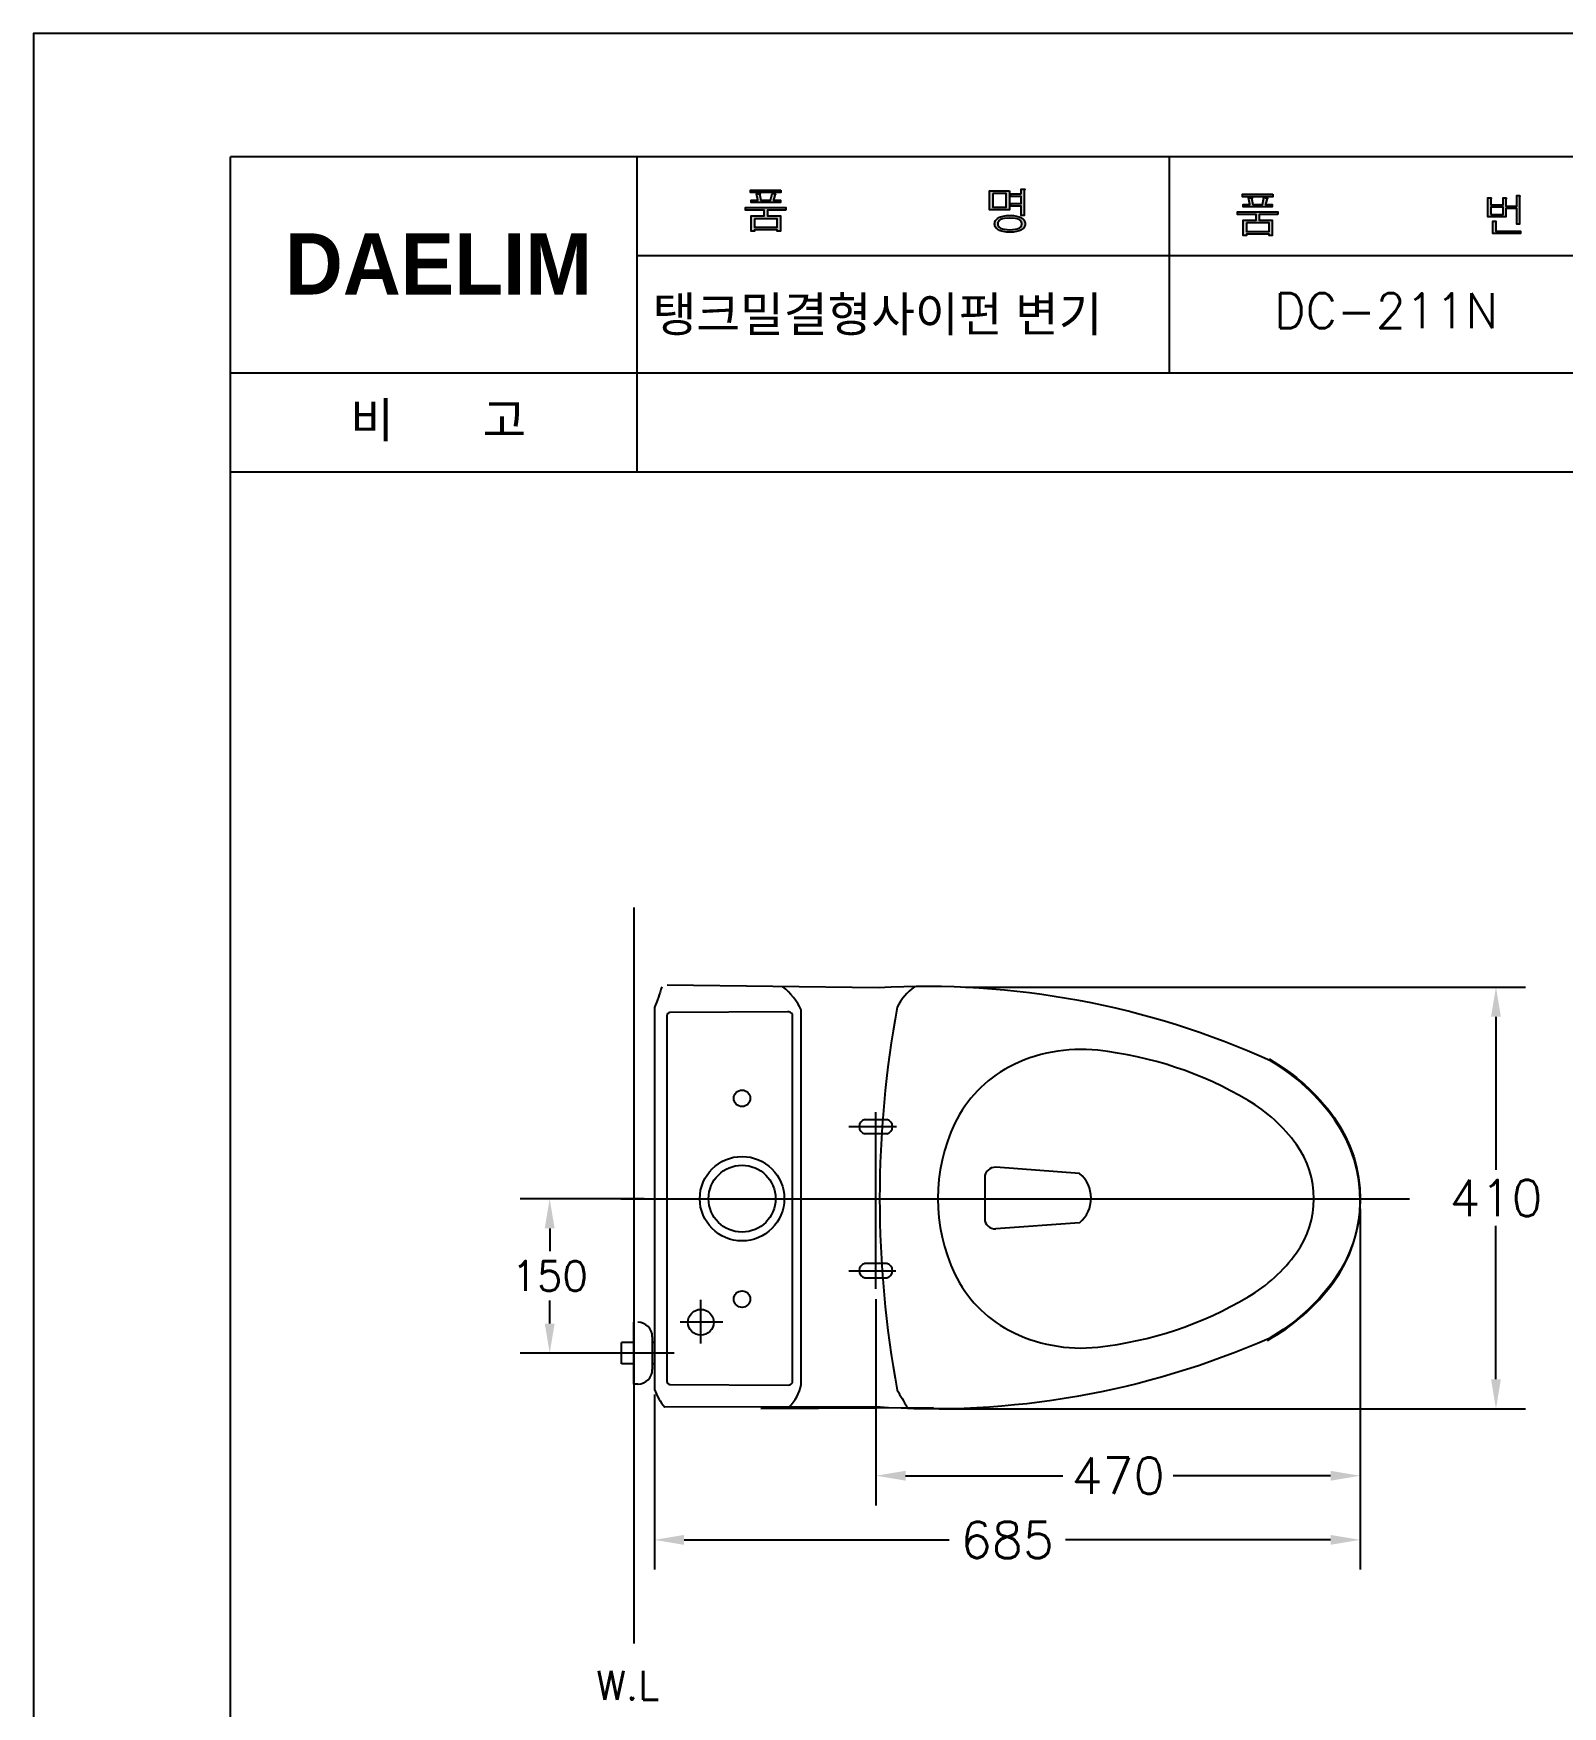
# Model space of a CAD drawing. Extents: x 65957 to 68383, y 58274 to 61705.
# Drawn here: x 65957 to 67441, y 60080 to 61705 of the extents above; entities that cross this region are included whole.
import ezdxf
from ezdxf.lldxf.tags import DXFTag

# ---------------------------------------------------------------- set-up
doc = ezdxf.new("R2010")
doc.units = 0
doc.header["$MEASUREMENT"] = 0
doc.layers.get('0').update_dxf_attribs({"linetype": 'CONTINUOUS'})
doc.layers.get('Defpoints').update_dxf_attribs({"linetype": 'CONTINUOUS'})
for name, color, linetype in [('CENTER', 1, 'CONTINUOUS'), ('Dim', 4, 'CONTINUOUS'), ('LAYER_02', 7, 'CONTINUOUS'), ('LINE', 7, 'CONTINUOUS'), ('LINE @ 1 VP1', 7, 'CONTINUOUS'), ('LINE @ 1 VPModel', 7, 'CONTINUOUS'), ('MAIN', 7, 'CONTINUOUS'), ('POINT', 3, 'CONTINUOUS'), ('YA', 7, 'CONTINUOUS')]:
    doc.layers.add(name, color=color, linetype=linetype)
doc.styles.add('h', font='', dxfattribs={"height": 30})
doc.styles.get("Standard").update_dxf_attribs({"font": 'txt.shx', "bigfont": 'ghs.shx'})
doc.styles.add('스타일1', font='txt.shx', dxfattribs={"bigfont": 'ghs.shx'})
doc.styles.get('h').set_extended_font_data('Haansoft Batang')
tags = doc.linetypes.add('Amconstr', pattern=[9999, 9999, 0]).pattern_tags.tags
tags[6:7] = [DXFTag(74, 4), DXFTag(75, 0), DXFTag(340, '0'), DXFTag(46, 1.0), DXFTag(50, 0.0), DXFTag(44, 0.0), DXFTag(45, 0.0)]
tags[4:5] = [DXFTag(74, 4), DXFTag(75, 0), DXFTag(340, '0'), DXFTag(46, 1.0), DXFTag(50, 0.0), DXFTag(44, 0.0), DXFTag(45, 0.0)]
doc.dimstyles.get("Standard").update_dxf_attribs({"dimtxt": 0.18, "dimasz": 0.18, "dimexe": 0.18, "dimexo": 0.0625, "dimgap": 0.09, "dimtad": 0, "dimtih": 1, "dimtoh": 1, "dimdec": 4, "dimzin": 0, "dimdsep": 46, "dimtxsty": 'Standard', "dimcen": 0.09, "dimadec": 0, "dimazin": 0, "dimtfac": 1, "dimtdec": 4, "dimtofl": 0, "dimtmove": 0, "dimatfit": 0, "dimfxl": 0, "dimtolj": 1, "dimtzin": 0, "dimarcsym": 0})

# ---------------------------------------------------------------- blocks, each defined once
blk = doc.blocks.new('*D7')
at = {"layer": 'Defpoints', "color": 0}
for p in [(67245, 60573.3), (66560, 60393.3), (67245, 60242)]:
    blk.add_point(p, dxfattribs=at)
at = {"layer": 'Dim', "color": 0, "lineweight": -2}
for p, q in [((67245, 60563.3), (67245, 60213.2)), ((66560, 60383.3), (66560, 60213.2)), ((66588.8, 60242), (66846, 60242)), ((67216.2, 60242), (66959.1, 60242))]:
    blk.add_line(p, q, dxfattribs=at)
at = {"layer": 'Dim', "color": 0}
for points in [[(66588.8, 60246.8), (66588.8, 60237.2), (66560, 60242)], [(67216.2, 60246.8), (67216.2, 60237.2), (67245, 60242)]]:
    blk.add_solid(points, dxfattribs=at)
at = {"layer": 'Dim', "color": 0, "insert": (66902.5, 60242), "char_height": 35.2, "attachment_point": 5}
blk.add_mtext('\\A1;685', dxfattribs=at)
blk = doc.blocks.new('*D8')
at = {"layer": 'Defpoints', "color": 0}
for p in [(67245, 60573.3), (66775, 60485.8), (66775, 60304.3)]:
    blk.add_point(p, dxfattribs=at)
at = {"layer": 'Dim', "color": 0, "lineweight": -2}
for p, q in [((67245, 60563.3), (67245, 60275.5)), ((66775, 60475.8), (66775, 60275.5)), ((66803.8, 60304.3), (66956.4, 60304.3)), ((67216.2, 60304.3), (67063.6, 60304.3))]:
    blk.add_line(p, q, dxfattribs=at)
at = {"layer": 'Dim', "color": 0}
for points in [[(66803.8, 60309.1), (66803.8, 60299.5), (66775, 60304.3)], [(67216.2, 60309.1), (67216.2, 60299.5), (67245, 60304.3)]]:
    blk.add_solid(points, dxfattribs=at)
at = {"layer": 'Dim', "color": 0, "insert": (67010, 60304.3), "char_height": 35.2, "attachment_point": 5}
blk.add_mtext('\\A1;470', dxfattribs=at)
blk = doc.blocks.new('*D9')
at = {"layer": 'Defpoints', "color": 0}
for p in [(66851.9, 60778.8), (67376.8, 60778.8), (66826.5, 60369.2)]:
    blk.add_point(p, dxfattribs=at)
at = {"layer": 'Dim', "color": 0, "lineweight": -2}
for p, q in [((66861.9, 60778.8), (67405.6, 60778.8)), ((67376.8, 60750), (67376.8, 60601.2)), ((67376.8, 60398), (67376.8, 60546.8)), ((66836.5, 60369.2), (67405.6, 60369.2))]:
    blk.add_line(p, q, dxfattribs=at)
at = {"layer": 'Dim', "color": 0}
for points in [[(67372, 60750), (67381.6, 60750), (67376.8, 60778.8)], [(67372, 60398), (67381.6, 60398), (67376.8, 60369.2)]]:
    blk.add_solid(points, dxfattribs=at)
at = {"layer": 'Dim', "color": 0, "insert": (67376.8, 60574), "char_height": 35.2, "attachment_point": 5}
blk.add_mtext('\\A1;410', dxfattribs=at)
blk = doc.blocks.new('*D5')
at = {"layer": 'Defpoints', "color": 0}
for p in [(66560, 60573.3), (66458.3, 60423.3), (66560, 60423.3)]:
    blk.add_point(p, dxfattribs=at)
at = {"layer": 'Dim', "color": 0, "lineweight": -2}
for p, q in [((66550, 60573.3), (66429.5, 60573.3)), ((66458.3, 60544.5), (66458.3, 60522.3)), ((66458.3, 60452.1), (66458.3, 60474.3)), ((66550, 60423.3), (66429.5, 60423.3))]:
    blk.add_line(p, q, dxfattribs=at)
at = {"layer": 'Dim', "color": 0}
for points in [[(66453.5, 60544.5), (66463.1, 60544.5), (66458.3, 60573.3)], [(66453.5, 60452.1), (66463.1, 60452.1), (66458.3, 60423.3)]]:
    blk.add_solid(points, dxfattribs=at)
at = {"layer": 'Dim', "color": 0, "insert": (66458.3, 60498.3), "char_height": 28.8, "attachment_point": 5}
blk.add_mtext('\\A1;150', dxfattribs=at)
blk = doc.blocks.new('*U19')
at = {"layer": 'LINE @ 1 VP1', "linetype": 'Amconstr'}
h = blk.add_hatch(color=256, dxfattribs=at)
h.dxf.hatch_style = 1
h.paths.add_polyline_path([(67137.9, 61538.8), (67131.4, 61538.8), (67131.4, 61536.4), (67159.7, 61536.4), (67159.7, 61538.8), (67153, 61538.8), (67154.3, 61543.3), (67154.4, 61543.7), (67155, 61544.4), (67155, 61544.4), (67155, 61544.5), (67155.1, 61544.5), (67155.1, 61544.6), (67155.1, 61544.6), (67155.1, 61544.6), (67155.1, 61544.6), (67155.1, 61544.6), (67155.1, 61544.7), (67155, 61544.7), (67155, 61544.7), (67154.9, 61544.7), (67154.7, 61544.8), (67154, 61544.9), (67151.6, 61545.4), (67150.1, 61538.8), (67140.9, 61538.8), (67139.7, 61543.7), (67139.9, 61544.3), (67140, 61544.6), (67140.1, 61544.7), (67140.1, 61544.7), (67140.1, 61544.8), (67140.1, 61544.8), (67140.1, 61544.8), (67140.1, 61544.8), (67140.1, 61544.9), (67140.1, 61544.9), (67140, 61544.9), (67140, 61544.9), (67140, 61544.9), (67140, 61545), (67139.9, 61545), (67139.6, 61545), (67138.7, 61545.1), (67136.5, 61545.1)])
h.paths.add_polyline_path([(67126, 61531.5), (67126, 61528.9), (67144, 61528.9), (67144, 61523.4), (67131.4, 61523.4), (67131.4, 61508.7), (67134.5, 61508.7), (67134.5, 61510), (67156.6, 61510), (67156.6, 61508.7), (67159.7, 61508.7), (67159.7, 61523.4), (67147.1, 61523.4), (67147.1, 61528.9), (67165, 61528.9), (67165, 61531.5)])
h.paths.add_polyline_path([(67156.6, 61520.8), (67156.6, 61512.6), (67134.5, 61512.6), (67134.5, 61520.8)], flags=16)
at = {"layer": 'LINE @ 1 VPModel', "linetype": 'Amconstr'}
h = blk.add_hatch(color=256, dxfattribs=at)
h.dxf.hatch_style = 1
h.paths.add_polyline_path([(67137.9, 61538.8), (67131.4, 61538.8), (67131.4, 61536.4), (67159.7, 61536.4), (67159.7, 61538.8), (67153, 61538.8), (67154.3, 61543.3), (67154.4, 61543.7), (67155, 61544.4), (67155, 61544.4), (67155, 61544.5), (67155.1, 61544.5), (67155.1, 61544.6), (67155.1, 61544.6), (67155.1, 61544.6), (67155.1, 61544.6), (67155.1, 61544.6), (67155.1, 61544.7), (67155, 61544.7), (67155, 61544.7), (67154.9, 61544.7), (67154.7, 61544.8), (67154, 61544.9), (67151.6, 61545.4), (67150.1, 61538.8), (67140.9, 61538.8), (67139.7, 61543.7), (67139.9, 61544.3), (67140, 61544.6), (67140.1, 61544.7), (67140.1, 61544.7), (67140.1, 61544.8), (67140.1, 61544.8), (67140.1, 61544.8), (67140.1, 61544.8), (67140.1, 61544.9), (67140.1, 61544.9), (67140, 61544.9), (67140, 61544.9), (67140, 61544.9), (67140, 61545), (67139.9, 61545), (67139.6, 61545), (67138.7, 61545.1), (67136.5, 61545.1)])
h.paths.add_polyline_path([(67126, 61531.5), (67126, 61528.9), (67144, 61528.9), (67144, 61523.4), (67131.4, 61523.4), (67131.4, 61508.7), (67134.5, 61508.7), (67134.5, 61510), (67156.6, 61510), (67156.6, 61508.7), (67159.7, 61508.7), (67159.7, 61523.4), (67147.1, 61523.4), (67147.1, 61528.9), (67165, 61528.9), (67165, 61531.5)])
h.paths.add_polyline_path([(67156.6, 61520.8), (67156.6, 61512.6), (67134.5, 61512.6), (67134.5, 61520.8)], flags=16)
blk = doc.blocks.new('*U20')
at = {"layer": 'LINE @ 1 VP1', "linetype": 'Amconstr'}
h = blk.add_hatch(color=256, dxfattribs=at)
h.dxf.hatch_style = 1
h.paths.add_polyline_path([(67160.3, 61548.6), (67130.7, 61548.6), (67130.7, 61546.2), (67160.3, 61546.2)])
at = {"layer": 'LINE @ 1 VPModel', "linetype": 'Amconstr'}
h = blk.add_hatch(color=256, dxfattribs=at)
h.dxf.hatch_style = 1
h.paths.add_polyline_path([(67160.3, 61548.6), (67130.7, 61548.6), (67130.7, 61546.2), (67160.3, 61546.2)])
blk = doc.blocks.new('*U21')
at = {"layer": 'LINE @ 1 VP1', "linetype": 'Amconstr'}
h = blk.add_hatch(color=256, dxfattribs=at)
h.dxf.hatch_style = 1
h.paths.add_polyline_path([(67386.5, 61543.6), (67386.6, 61544), (67386.7, 61544.3), (67386.8, 61544.5), (67386.8, 61544.6), (67386.9, 61544.7), (67386.9, 61544.7), (67386.9, 61544.7), (67386.9, 61544.8), (67386.8, 61544.8), (67386.8, 61544.8), (67386.8, 61544.8), (67386.8, 61544.9), (67386.8, 61544.9), (67386.7, 61544.9), (67386.7, 61544.9), (67386.5, 61545), (67386.4, 61545), (67385.5, 61545.1), (67383.7, 61545.1), (67383.7, 61538.4), (67371.8, 61538.4), (67371.8, 61543.8), (67371.8, 61544.2), (67372, 61544.5), (67372.1, 61544.6), (67372.2, 61544.7), (67372.2, 61544.8), (67372.2, 61544.8), (67372.2, 61544.8), (67372.2, 61544.8), (67372.2, 61544.9), (67372.2, 61544.9), (67372.2, 61544.9), (67372.2, 61544.9), (67372.2, 61544.9), (67372.2, 61544.9), (67372.2, 61544.9), (67372.1, 61545), (67372.1, 61545), (67371.9, 61545), (67371.2, 61545.1), (67369, 61545.1), (67369, 61526.7), (67386.5, 61526.7), (67386.5, 61534.7), (67396.9, 61534.7), (67396.9, 61519.6), (67399.7, 61519.6), (67399.7, 61545.9), (67399.7, 61546.2), (67399.9, 61546.6), (67400, 61546.8), (67400, 61546.9), (67400.1, 61547), (67400.1, 61547), (67400.1, 61547.1), (67400, 61547.1), (67400, 61547.1), (67400, 61547.1), (67400, 61547.2), (67400, 61547.2), (67399.9, 61547.2), (67399.9, 61547.2), (67399.9, 61547.2), (67399.8, 61547.3), (67399.5, 61547.3), (67399.2, 61547.3), (67396.9, 61547.3), (67396.9, 61537.1), (67386.5, 61537.1)])
h.paths.add_polyline_path([(67383.7, 61536.2), (67383.7, 61528.9), (67371.8, 61528.9), (67371.8, 61536.2)], flags=16)
h.paths.add_polyline_path([(67376.8, 61522), (67376.7, 61521.8), (67376.6, 61521.5), (67376.6, 61521.2), (67376.6, 61512.9), (67400.5, 61512.9), (67400.5, 61510.6), (67373.8, 61510.6), (67373.8, 61522.5), (67375.8, 61522.5), (67376.5, 61522.4), (67376.7, 61522.4), (67376.9, 61522.3), (67376.9, 61522.2), (67376.9, 61522.1)])
at = {"layer": 'LINE @ 1 VPModel', "linetype": 'Amconstr'}
h = blk.add_hatch(color=256, dxfattribs=at)
h.dxf.hatch_style = 1
h.paths.add_polyline_path([(67386.5, 61543.6), (67386.6, 61544), (67386.7, 61544.3), (67386.8, 61544.5), (67386.8, 61544.6), (67386.9, 61544.7), (67386.9, 61544.7), (67386.9, 61544.7), (67386.9, 61544.8), (67386.8, 61544.8), (67386.8, 61544.8), (67386.8, 61544.8), (67386.8, 61544.9), (67386.8, 61544.9), (67386.7, 61544.9), (67386.7, 61544.9), (67386.5, 61545), (67386.4, 61545), (67385.5, 61545.1), (67383.7, 61545.1), (67383.7, 61538.4), (67371.8, 61538.4), (67371.8, 61543.8), (67371.8, 61544.2), (67372, 61544.5), (67372.1, 61544.6), (67372.2, 61544.7), (67372.2, 61544.8), (67372.2, 61544.8), (67372.2, 61544.8), (67372.2, 61544.8), (67372.2, 61544.9), (67372.2, 61544.9), (67372.2, 61544.9), (67372.2, 61544.9), (67372.2, 61544.9), (67372.2, 61544.9), (67372.2, 61544.9), (67372.1, 61545), (67372.1, 61545), (67371.9, 61545), (67371.2, 61545.1), (67369, 61545.1), (67369, 61526.7), (67386.5, 61526.7), (67386.5, 61534.7), (67396.9, 61534.7), (67396.9, 61519.6), (67399.7, 61519.6), (67399.7, 61545.9), (67399.7, 61546.2), (67399.9, 61546.6), (67400, 61546.8), (67400, 61546.9), (67400.1, 61547), (67400.1, 61547), (67400.1, 61547.1), (67400, 61547.1), (67400, 61547.1), (67400, 61547.1), (67400, 61547.2), (67400, 61547.2), (67399.9, 61547.2), (67399.9, 61547.2), (67399.9, 61547.2), (67399.8, 61547.3), (67399.5, 61547.3), (67399.2, 61547.3), (67396.9, 61547.3), (67396.9, 61537.1), (67386.5, 61537.1)])
h.paths.add_polyline_path([(67383.7, 61536.2), (67383.7, 61528.9), (67371.8, 61528.9), (67371.8, 61536.2)], flags=16)
h.paths.add_polyline_path([(67376.8, 61522), (67376.7, 61521.8), (67376.6, 61521.5), (67376.6, 61521.2), (67376.6, 61512.9), (67400.5, 61512.9), (67400.5, 61510.6), (67373.8, 61510.6), (67373.8, 61522.5), (67375.8, 61522.5), (67376.5, 61522.4), (67376.7, 61522.4), (67376.9, 61522.3), (67376.9, 61522.2), (67376.9, 61522.1)])

msp = doc.modelspace()

# ---------------------------------------------------------------- hatches: boundary and pattern name
at = {"layer": 'YA'}
h = msp.add_hatch(color=256, dxfattribs=at)
h.paths.add_polyline_path([(66915.9, 61548.9), (66915.9, 61553.7), (66918.4, 61553.7), (66918.8, 61553.7), (66919, 61553.7), (66919.2, 61553.6), (66919.2, 61553.6), (66919.3, 61553.6), (66919.3, 61553.6), (66919.3, 61553.5), (66919.4, 61553.5), (66919.4, 61553.5), (66919.4, 61553.5), (66919.4, 61553.5), (66919.4, 61553.5), (66919.4, 61553.5), (66919.4, 61553.5), (66919.4, 61553.4), (66919.4, 61553.4), (66919.4, 61553.3), (66919.3, 61553.2), (66919.2, 61553), (66919.1, 61552.7), (66919, 61552.3), (66919, 61528), (66915.9, 61528), (66915.9, 61537), (66906, 61537), (66906, 61539.6), (66915.9, 61539.6), (66915.9, 61546.3), (66906, 61546.3), (66906, 61548.9)])
h.paths.add_polyline_path([(66896.2, 61524), (66895.5, 61523.7), (66894.9, 61523.2), (66894.4, 61522.8), (66894, 61522.3), (66893.7, 61521.7), (66893.5, 61521.1), (66893.4, 61520.5), (66893.3, 61519.8), (66893.4, 61519.1), (66893.5, 61518.5), (66893.7, 61517.9), (66894, 61517.4), (66894.4, 61516.9), (66894.9, 61516.5), (66895.5, 61516), (66896.2, 61515.7), (66897.8, 61515), (66899.8, 61514.6), (66905, 61514.2), (66910.2, 61514.6), (66912.2, 61515), (66913.8, 61515.7), (66914.5, 61516), (66915.1, 61516.5), (66915.6, 61516.9), (66916, 61517.4), (66916.3, 61517.9), (66916.6, 61518.5), (66916.7, 61519.1), (66916.8, 61519.8), (66916.7, 61520.5), (66916.6, 61521.1), (66916.3, 61521.7), (66916, 61522.3), (66915.6, 61522.8), (66915.1, 61523.2), (66914.5, 61523.7), (66913.8, 61524), (66912.2, 61524.7), (66910.2, 61525.1), (66905, 61525.5), (66899.9, 61525.1), (66897.8, 61524.7)], flags=16)
h.paths.add_polyline_path([(66916.2, 61525.7), (66917, 61525.1), (66917.8, 61524.5), (66918.4, 61523.8), (66918.9, 61523.1), (66919.3, 61522.4), (66919.6, 61521.6), (66919.8, 61520.7), (66919.8, 61519.8), (66919.8, 61518.9), (66919.6, 61518.1), (66919.3, 61517.3), (66918.9, 61516.5), (66918.4, 61515.8), (66917.8, 61515.2), (66917, 61514.6), (66916.2, 61514), (66915.1, 61513.5), (66914, 61513), (66911.4, 61512.3), (66908.5, 61511.8), (66905, 61511.7), (66901.6, 61511.8), (66898.6, 61512.3), (66896, 61513), (66894.9, 61513.5), (66893.8, 61514), (66893, 61514.6), (66892.3, 61515.2), (66891.7, 61515.8), (66891.1, 61516.5), (66890.8, 61517.3), (66890.5, 61518.1), (66890.3, 61518.9), (66890.2, 61519.8), (66890.3, 61520.7), (66890.5, 61521.6), (66890.8, 61522.4), (66891.1, 61523.1), (66891.7, 61523.8), (66892.3, 61524.5), (66893, 61525.1), (66893.8, 61525.7), (66894.9, 61526.2), (66896, 61526.7), (66898.6, 61527.4), (66901.6, 61527.9), (66905, 61528), (66908.5, 61527.9), (66911.4, 61527.4), (66914, 61526.7), (66915.1, 61526.2)])
h.paths.add_polyline_path([(66888.3, 61549.3), (66888.3, 61536.2), (66901.4, 61536.2), (66901.4, 61549.3)], flags=16)
h.paths.add_polyline_path([(66904.5, 61551.9), (66904.5, 61533.6), (66885.2, 61533.6), (66885.2, 61551.9)])
h.paths.add_polyline_path([(66657, 61524.9), (66657, 61516.7), (66679.1, 61516.7), (66679.1, 61524.9)], flags=16)
h.paths.add_polyline_path([(66662.5, 61549), (66662.5, 61549), (66662.6, 61549), (66662.6, 61548.9), (66662.6, 61548.9), (66662.6, 61548.9), (66662.6, 61548.9), (66662.6, 61548.8), (66662.6, 61548.8), (66662.6, 61548.7), (66662.5, 61548.7), (66662.4, 61548.5), (66662.3, 61548.1), (66662.3, 61548), (66662.2, 61547.9), (66662.2, 61547.7), (66662.3, 61547.6), (66663.4, 61542.9), (66672.6, 61542.9), (66674.1, 61549.5), (66676.5, 61549), (66677.2, 61548.9), (66677.4, 61548.8), (66677.5, 61548.8), (66677.5, 61548.8), (66677.6, 61548.7), (66677.6, 61548.7), (66677.6, 61548.7), (66677.6, 61548.7), (66677.6, 61548.7), (66677.6, 61548.6), (66677.6, 61548.6), (66677.5, 61548.5), (66677.5, 61548.5), (66677.5, 61548.4), (66677.3, 61548.3), (66677, 61547.9), (66676.9, 61547.8), (66676.8, 61547.6), (66676.8, 61547.5), (66676.8, 61547.3), (66675.5, 61542.9), (66682.2, 61542.9), (66682.2, 61540.5), (66653.9, 61540.5), (66653.9, 61542.9), (66660.4, 61542.9), (66659, 61549.1), (66661.2, 61549.1), (66662.1, 61549.1), (66662.4, 61549.1), (66662.5, 61549), (66662.5, 61549)])
h.paths.add_polyline_path([(66682.8, 61552.7), (66682.8, 61550.3), (66653.2, 61550.3), (66653.2, 61552.7)])
h.paths.add_polyline_path([(66687.5, 61533), (66669.6, 61533), (66669.6, 61527.5), (66682.2, 61527.5), (66682.2, 61512.8), (66679.1, 61512.8), (66679.1, 61514.1), (66657, 61514.1), (66657, 61512.8), (66653.9, 61512.8), (66653.9, 61527.5), (66666.5, 61527.5), (66666.5, 61533), (66648.5, 61533), (66648.5, 61535.6), (66687.5, 61535.6)])

# ---------------------------------------------------------------- linework, layer by layer
for p, q in [((66972.7, 60597.8), (66891.3, 60603.8)), ((66880.6, 60593.8), (66880.6, 60554)), ((66972.7, 60550), (66891.3, 60544))]:
    msp.add_line(p, q)
for centre, radius, start, end in [((66890.6, 60593.8), 10, 85.7896, 180), ((66952.6, 60573.9), 31.2, 310.0544, 49.9456), ((66890.6, 60554), 10, 180, 274.2104)]:
    msp.add_arc(centre, radius, start, end)
at = {"layer": 'CENTER', "color": 0}
for p, q in [((66775, 60485.8), (66775, 60657.3)), ((66748.8, 60643.3), (66795, 60643.3)), ((66527.5, 60573.3), (67292.8, 60573.3)), ((66748.8, 60503.3), (66794.2, 60503.3)), ((66605, 60432.7), (66605, 60475.1)), ((66626.2, 60453.3), (66584.8, 60453.3)), ((66579, 60423.3), (66516.3, 60423.3))]:
    msp.add_line(p, q, dxfattribs=at)
at = {"layer": 'Dim', "color": 0}
msp.add_line((66830.9, 60370.1), (66663.1, 60369.1), dxfattribs=at)
at = {"layer": 'MAIN', "color": 0}
for p, q in [((66540, 60856.1), (66540, 60141.4)), ((66764.2, 60650.3), (66785.4, 60650.3)), ((66785.4, 60636.4), (66764.2, 60636.4)), ((66785.4, 60510.3), (66764.2, 60510.3)), ((66764.2, 60496.4), (66785.4, 60496.4)), ((66540, 60383.3), (66540, 60323.3))]:
    msp.add_line(p, q, dxfattribs=at)
at = {"layer": 'MAIN'}
msp.add_line((66693.9, 60394.5), (66693.9, 60752.1), dxfattribs=at)
at = {"layer": 'MAIN', "color": 7}
for p, q in [((66539.9, 60393.3), (66539.9, 60453.3)), ((66539.9, 60433.6), (66527.9, 60433.6)), ((66527.9, 60413.1), (66527.9, 60433.6)), ((66557.9, 60439.3), (66557.9, 60407.3)), ((66559.9, 60433.6), (66557.9, 60433.6)), ((66539.9, 60413.1), (66527.9, 60413.1)), ((66559.9, 60413.1), (66557.9, 60413.1)), ((66543.9, 60393.3), (66539.9, 60393.3))]:
    msp.add_line(p, q, dxfattribs=at)
at = {"layer": 'MAIN', "color": 0}
for points in [[(66567, 60778.9, -0.036634), (66560, 60759.1), (66560, 60388.1, 0.089705), (66570, 60370.8)], [(66567, 60778.9, -0.034995), (66560, 60759.1), (66560, 60388.1, 0.089705), (66570, 60370.8)], [(67155, 60435.7, 0.107188), (67218.7, 60491.7, 0.322616), (67220.5, 60649.5, 0.107188), (67158.1, 60707, 0.121668), (66777.4, 60778), (66572.4, 60780.5)], [(66690.3, 60371, 0.158781), (66702.5, 60393), (66702.5, 60756.6, 0.116409), (66684.6, 60778.9)], [(66812.3, 60778.9, 0.121244), (66795.6, 60759.3, 0.091532), (66795.6, 60387.4, 0.008516), (66805.3, 60371.1)], [(67156.6, 60709, -0.107188), (67219.6, 60652.2, -0.322616), (67219.6, 60494.4, -0.107188), (67156.6, 60437.7, -0.121668), (66775, 60371.1), (66570, 60370.8)]]:
    msp.add_lwpolyline(points, format="xyb", dxfattribs=at)
for centre in [(66645, 60670.8), (66645, 60475.8)]:
    msp.add_circle(centre, 8, dxfattribs=at)
for centre, start, end in [((66765.9, 60643.3), 103.3903, 256.6097), ((66783.8, 60643.3), 283.3912, 76.6088), ((66765.9, 60503.3), 103.3903, 256.6097), ((66783.8, 60503.3), 283.3912, 76.6088)]:
    msp.add_arc(centre, 7.18, start, end, dxfattribs=at)
at = {"layer": 'MAIN', "color": 7}
for centre, start, end in [((66543.9, 60439.3), 0, 90), ((66543.9, 60407.3), 270, 360)]:
    msp.add_arc(centre, 14, start, end, dxfattribs=at)
at = {"layer": 'POINT', "color": 0}
for points in [[(66693.9, 60752.2), (66693.9, 60752.2, 0.3134), (66689.1, 60754.8), (66575, 60754, 0.41215), (66572, 60751), (66572, 60395.9, 0.41215), (66575, 60392.9), (66689.7, 60392.2, 0.221544), (66693.9, 60394.6)], [(67136.2, 60477.9, 0.103422), (67183.1, 60520.7, 0.322616), (67183.1, 60625.9, 0.103422), (67136.2, 60668.7, 0.106548), (66990.3, 60717.4, 0.14976), (66904, 60701, 0.161523), (66851.6, 60646.6, 0.226483), (66851.6, 60500.1, 0.161523), (66904, 60445.6, 0.14976), (66990.3, 60429.2, 0.106548), (67136.2, 60477.9)]]:
    msp.add_lwpolyline(points, format="xyb", dxfattribs=at)
for centre, radius in [((66645, 60573.3), 41), ((66645, 60573.3), 32.5), ((66605, 60453.3), 12.5)]:
    msp.add_circle(centre, radius, dxfattribs=at)
at = {"layer": 'YA', "color": 7}
for p, q in [((68224.6, 61584.9), (66148.6, 61584.9)), ((66148.6, 60514.7), (66148.6, 61584.9)), ((66543.1, 61278.9), (66543.1, 61584.9)), ((67060, 61374.5), (67060, 61584.5)), ((68224.6, 61488.9), (66543.1, 61488.9)), ((68224.6, 61374.9), (66148.6, 61374.9)), ((68224.6, 61278.9), (66148.6, 61278.9)), ((68224.6, 61278.9), (66148.6, 61278.9)), ((66148.6, 58416.9), (66148.6, 60514.7))]:
    msp.add_line(p, q, dxfattribs=at)
at = {"layer": 'YA', "color": 0}
msp.add_lwpolyline([(65957.2, 58274.4), (68382.7, 58274.4), (68382.7, 61704.7), (65957.2, 61704.7)], close=True, dxfattribs=at)
at = {"layer": 'YA', "color": 7}
for points in [[(66682.8, 61552.7), (66682.8, 61550.3), (66653.2, 61550.3), (66653.2, 61552.7), (66682.8, 61552.7)], [(66662.5, 61549), (66662.5, 61549), (66662.6, 61549), (66662.6, 61548.9), (66662.6, 61548.9), (66662.6, 61548.9), (66662.6, 61548.9), (66662.6, 61548.8), (66662.6, 61548.8), (66662.6, 61548.7), (66662.5, 61548.7), (66662.4, 61548.5), (66662.3, 61548.1), (66662.3, 61548), (66662.2, 61547.9), (66662.2, 61547.7), (66662.3, 61547.6), (66663.4, 61542.9), (66672.6, 61542.9), (66674.1, 61549.5), (66676.5, 61549), (66677.2, 61548.9), (66677.4, 61548.8), (66677.5, 61548.8), (66677.5, 61548.8), (66677.6, 61548.7), (66677.6, 61548.7), (66677.6, 61548.7), (66677.6, 61548.7), (66677.6, 61548.7), (66677.6, 61548.6), (66677.6, 61548.6), (66677.5, 61548.5), (66677.5, 61548.5), (66677.5, 61548.4), (66677.3, 61548.3), (66677, 61547.9), (66676.9, 61547.8), (66676.8, 61547.6), (66676.8, 61547.5), (66676.8, 61547.3), (66675.5, 61542.9), (66682.2, 61542.9), (66682.2, 61540.5), (66653.9, 61540.5), (66653.9, 61542.9), (66660.4, 61542.9), (66659, 61549.1), (66661.2, 61549.1), (66662.1, 61549.1), (66662.4, 61549.1), (66662.5, 61549), (66662.5, 61549), (66662.5, 61549)], [(66904.5, 61551.9), (66904.5, 61533.6), (66885.2, 61533.6), (66885.2, 61551.9), (66904.5, 61551.9)], [(66888.3, 61549.3), (66888.3, 61536.2), (66901.4, 61536.2), (66901.4, 61549.3), (66888.3, 61549.3)], [(66915.9, 61548.9), (66915.9, 61553.7), (66918.4, 61553.7), (66918.8, 61553.7), (66919, 61553.7), (66919.2, 61553.6), (66919.2, 61553.6), (66919.3, 61553.6), (66919.3, 61553.6), (66919.3, 61553.5), (66919.4, 61553.5), (66919.4, 61553.5), (66919.4, 61553.5), (66919.4, 61553.5), (66919.4, 61553.5), (66919.4, 61553.5), (66919.4, 61553.5), (66919.4, 61553.4), (66919.4, 61553.4), (66919.4, 61553.3), (66919.3, 61553.2), (66919.2, 61553), (66919.1, 61552.7), (66919, 61552.3), (66919, 61528), (66915.9, 61528), (66915.9, 61537), (66906, 61537), (66906, 61539.6), (66915.9, 61539.6), (66915.9, 61546.3), (66906, 61546.3), (66906, 61548.9), (66915.9, 61548.9)], [(67160.3, 61548.6), (67160.3, 61546.2), (67130.7, 61546.2), (67130.7, 61548.6), (67160.3, 61548.6)], [(67140, 61544.9), (67140, 61544.9), (67140.1, 61544.9), (67140.1, 61544.9), (67140.1, 61544.8), (67140.1, 61544.8), (67140.1, 61544.8), (67140.1, 61544.8), (67140.1, 61544.7), (67140.1, 61544.7), (67140, 61544.6), (67139.9, 61544.4), (67139.8, 61544.1), (67139.8, 61543.9), (67139.7, 61543.8), (67139.7, 61543.7), (67139.8, 61543.5), (67140.9, 61538.8), (67150.1, 61538.8), (67151.6, 61545.4), (67154, 61544.9), (67154.7, 61544.8), (67154.9, 61544.7), (67155, 61544.7), (67155, 61544.7), (67155.1, 61544.7), (67155.1, 61544.6), (67155.1, 61544.6), (67155.1, 61544.6), (67155.1, 61544.6), (67155.1, 61544.6), (67155.1, 61544.5), (67155, 61544.5), (67155, 61544.4), (67155, 61544.3), (67154.8, 61544.2), (67154.5, 61543.8), (67154.4, 61543.7), (67154.3, 61543.5), (67154.3, 61543.4), (67154.3, 61543.3), (67153, 61538.8), (67159.7, 61538.8), (67159.7, 61536.4), (67131.4, 61536.4), (67131.4, 61538.8), (67137.9, 61538.8), (67136.5, 61545.1), (67138.7, 61545.1), (67139.6, 61545), (67139.9, 61545), (67140, 61545), (67140, 61544.9), (67140, 61544.9)], [(67372.2, 61544.9), (67372.2, 61544.9), (67372.2, 61544.9), (67372.2, 61544.9), (67372.2, 61544.9), (67372.2, 61544.8), (67372.2, 61544.8), (67372.2, 61544.8), (67372.2, 61544.8), (67372.2, 61544.7), (67372.1, 61544.6), (67372, 61544.5), (67371.8, 61544.2), (67371.8, 61543.8), (67371.8, 61538.4), (67383.7, 61538.4), (67383.7, 61545.1), (67385.5, 61545.1), (67386.4, 61545), (67386.5, 61545), (67386.7, 61544.9), (67386.7, 61544.9), (67386.8, 61544.9), (67386.8, 61544.9), (67386.8, 61544.8), (67386.8, 61544.8), (67386.8, 61544.8), (67386.9, 61544.8), (67386.9, 61544.7), (67386.9, 61544.7), (67386.9, 61544.7), (67386.8, 61544.6), (67386.8, 61544.5), (67386.7, 61544.3), (67386.6, 61544), (67386.5, 61543.6), (67386.5, 61537.1), (67396.9, 61537.1), (67396.9, 61547.3), (67399.2, 61547.3), (67399.5, 61547.3), (67399.8, 61547.3), (67399.9, 61547.2), (67399.9, 61547.2), (67399.9, 61547.2), (67400, 61547.2), (67400, 61547.2), (67400, 61547.1), (67400, 61547.1), (67400, 61547.1), (67400, 61547.1), (67400, 61547.1), (67400.1, 61547.1), (67400.1, 61547), (67400.1, 61547), (67400, 61546.9), (67400, 61546.8), (67399.9, 61546.6), (67399.7, 61546.2), (67399.7, 61545.9), (67399.7, 61519.6), (67396.9, 61519.6), (67396.9, 61534.7), (67386.5, 61534.7), (67386.5, 61526.7), (67369, 61526.7), (67369, 61545.1), (67371.2, 61545.1), (67371.9, 61545), (67372.1, 61545), (67372.1, 61545), (67372.2, 61544.9), (67372.2, 61544.9), (67372.2, 61544.9)], [(66687.5, 61533), (66669.6, 61533), (66669.6, 61527.5), (66682.2, 61527.5), (66682.2, 61512.8), (66679.1, 61512.8), (66679.1, 61514.1), (66657, 61514.1), (66657, 61512.8), (66653.9, 61512.8), (66653.9, 61527.5), (66666.5, 61527.5), (66666.5, 61533), (66648.5, 61533), (66648.5, 61535.6), (66687.5, 61535.6), (66687.5, 61533)], [(66657, 61524.9), (66657, 61516.7), (66679.1, 61516.7), (66679.1, 61524.9), (66657, 61524.9)], [(66916.2, 61525.7), (66917, 61525.1), (66917.8, 61524.5), (66918.4, 61523.8), (66918.9, 61523.1), (66919.3, 61522.4), (66919.6, 61521.6), (66919.8, 61520.7), (66919.8, 61519.8), (66919.8, 61518.9), (66919.6, 61518.1), (66919.3, 61517.3), (66918.9, 61516.5), (66918.4, 61515.8), (66917.8, 61515.2), (66917, 61514.6), (66916.2, 61514), (66915.1, 61513.5), (66914, 61513), (66911.4, 61512.3), (66908.4, 61511.8), (66905, 61511.7), (66901.6, 61511.8), (66898.6, 61512.3), (66896, 61513), (66894.9, 61513.5), (66893.8, 61514), (66893, 61514.6), (66892.3, 61515.2), (66891.6, 61515.8), (66891.1, 61516.5), (66890.7, 61517.3), (66890.5, 61518.1), (66890.3, 61518.9), (66890.2, 61519.8), (66890.3, 61520.7), (66890.5, 61521.6), (66890.7, 61522.4), (66891.1, 61523.1), (66891.6, 61523.8), (66892.3, 61524.5), (66893, 61525.1), (66893.8, 61525.7), (66894.9, 61526.2), (66896, 61526.7), (66898.6, 61527.4), (66901.6, 61527.9), (66905, 61528), (66908.4, 61527.9), (66911.4, 61527.4), (66914, 61526.7), (66915.1, 61526.2), (66916.2, 61525.7)], [(66896, 61524), (66895.4, 61523.7), (66894.8, 61523.2), (66894.3, 61522.8), (66893.9, 61522.3), (66893.6, 61521.7), (66893.4, 61521.1), (66893.2, 61520.5), (66893.2, 61519.8), (66893.2, 61519.1), (66893.4, 61518.5), (66893.6, 61517.9), (66893.9, 61517.4), (66894.3, 61516.9), (66894.8, 61516.5), (66895.4, 61516), (66896, 61515.7), (66897.7, 61515), (66899.7, 61514.6), (66904.9, 61514.2), (66910, 61514.6), (66912.1, 61515), (66913.7, 61515.7), (66914.4, 61516), (66915, 61516.5), (66915.5, 61516.9), (66915.9, 61517.4), (66916.2, 61517.9), (66916.4, 61518.5), (66916.6, 61519.1), (66916.6, 61519.8), (66916.6, 61520.5), (66916.4, 61521.1), (66916.2, 61521.7), (66915.9, 61522.3), (66915.5, 61522.8), (66915, 61523.2), (66914.4, 61523.7), (66913.7, 61524), (66912.1, 61524.7), (66910, 61525.1), (66904.9, 61525.5), (66899.7, 61525.1), (66897.7, 61524.7), (66896, 61524)], [(67165, 61528.9), (67147.1, 61528.9), (67147.1, 61523.4), (67159.7, 61523.4), (67159.7, 61508.7), (67156.6, 61508.7), (67156.6, 61510), (67134.5, 61510), (67134.5, 61508.7), (67131.4, 61508.7), (67131.4, 61523.4), (67144, 61523.4), (67144, 61528.9), (67126, 61528.9), (67126, 61531.5), (67165, 61531.5), (67165, 61528.9)], [(67371.8, 61528.9), (67383.7, 61528.9), (67383.7, 61536.2), (67371.8, 61536.2), (67371.8, 61528.9)], [(67376.9, 61522.3), (67376.9, 61522.3), (67376.9, 61522.3), (67376.9, 61522.3), (67376.9, 61522.2), (67376.9, 61522.2), (67376.9, 61522.2), (67376.9, 61522.1), (67376.8, 61522), (67376.7, 61521.8), (67376.6, 61521.5), (67376.6, 61521.2), (67376.6, 61512.9), (67400.5, 61512.9), (67400.5, 61510.6), (67373.8, 61510.6), (67373.8, 61522.5), (67375.8, 61522.5), (67376.5, 61522.4), (67376.6, 61522.4), (67376.7, 61522.4), (67376.8, 61522.3), (67376.8, 61522.3), (67376.9, 61522.3)], [(67134.5, 61520.8), (67134.5, 61512.6), (67156.6, 61512.6), (67156.6, 61520.8), (67134.5, 61520.8)]]:
    msp.add_lwpolyline(points, dxfattribs=at)

# ---------------------------------------------------------------- block references
at = {"layer": 'LINE', "color": 0}
for name in ['*U19', '*U20', '*U21']:
    msp.add_blockref(name, (0, 0), dxfattribs=at)

# ---------------------------------------------------------------- texts
at = {"layer": 'Dim', "color": 0, "insert": (66545.9, 61449), "char_height": 33.819, "width": 639, "attachment_point": 1, "style": '스타일1'}
msp.add_mtext('{\\fGulim|b0|i0|c129|p50; 탱크밀결형사이펀 변기}', dxfattribs=at)
at = {"layer": 'Dim', "color": 0, "insert": (66264.6, 61346.3), "char_height": 33.819, "attachment_point": 1, "style": '스타일1'}
msp.add_mtext('{\\fGulim|b0|i0|c129|p50;비       고}', dxfattribs=at)
at = {"layer": 'LAYER_02', "color": 0}
msp.add_text('W.L', height=27.99, dxfattribs=at).set_placement((66503.5, 60086.7))
at = {"layer": 'YA', "color": 7}
msp.add_text('DC-211N', height=33.82, dxfattribs=at).set_placement((67161.6, 61418.6))
at = {"layer": 'YA', "color": 7, "insert": (66201.4, 61510.7), "char_height": 59.437, "width": 290.871, "attachment_point": 1, "style": 'h'}
msp.add_mtext('{\\fHYGraphic-Medium|b1|i0|c129|p18;DAELIM}', dxfattribs=at)

# ---------------------------------------------------------------- dimensions: what is measured, and where the dimension line sits
at = {"layer": 'Dim', "color": 0}
for base, p1, p2, angle, override, picture, middle in [((67376.8, 60778.8), (66826.5, 60369.2), (66851.9, 60778.8), 270, {"dimscale": 160, "dimtxt": 0.22, "dimgap": 0.06, "dimdec": 0}, '*D9', (67376.8, 60574)), ((66458.3, 60423.3), (66560, 60573.3), (66560, 60423.3), 90, {"dimscale": 160, "dimgap": 0.06, "dimdec": 0, "dimatfit": 3}, '*D5', (66458.3, 60498.3))]:
    dim = msp.add_linear_dim(base=base, p1=p1, p2=p2, angle=angle, dimstyle='Standard', override=override, dxfattribs=at)
    dim.commit()
    dim.dimension.update_dxf_attribs({"geometry": picture, "text_midpoint": middle})
for base, p1, p2, picture, middle in [((67245, 60242), (66560, 60393.3), (67245, 60573.3), '*D7', (66902.5, 60242)), ((66775, 60304.3), (67245, 60573.3), (66775, 60485.8), '*D8', (67010, 60304.3))]:
    dim = msp.add_linear_dim(base=base, p1=p1, p2=p2, dimstyle='Standard', override={"dimscale": 160, "dimtxt": 0.22, "dimgap": 0.06, "dimdec": 0}, dxfattribs=at)
    dim.commit()
    dim.dimension.update_dxf_attribs({"geometry": picture, "text_midpoint": middle})

doc.saveas('drawing.dxf')
